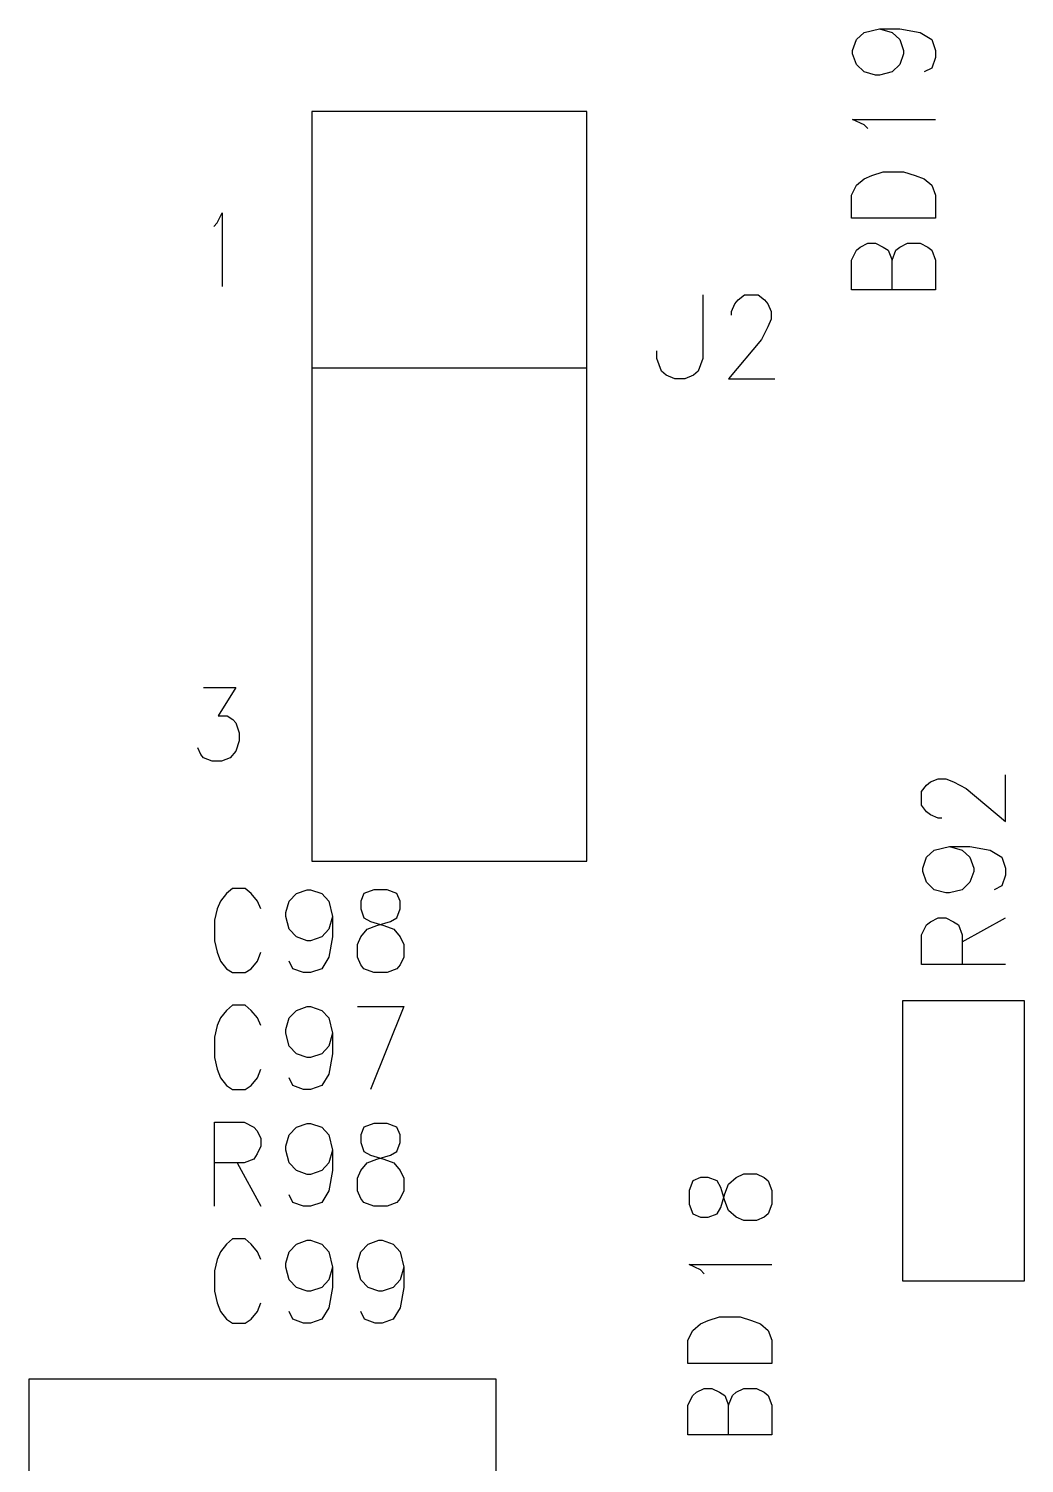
# Model space of a CAD drawing. Extents: x 295 to 953, y 10 to 290.
# Drawn here: x 686.98 to 708.28, y 119.1 to 149.79 of the extents above; entities that cross this region are included whole.
import ezdxf

# ---------------------------------------------------------------- set-up
doc = ezdxf.new("R2010")
doc.units = 0
doc.header["$LTSCALE"] = 5
doc.header["$MEASUREMENT"] = 0
doc.layers.add('13_C-SILK_GBR', color=7, linetype='CONTINUOUS')

msp = doc.modelspace()

# ---------------------------------------------------------------- linework, layer by layer
at = {"layer": '13_C-SILK_GBR', "color": 7}
for p, q in [((704.85, 149.714), (705.178, 149.794)), ((705.178, 149.794), (705.45, 149.714)), ((705.178, 149.794), (705.614, 149.794)), ((705.614, 149.794), (706.052, 149.714)), ((704.604, 149.326), (704.686, 149.564)), ((704.686, 149.564), (704.85, 149.714)), ((705.45, 149.714), (705.614, 149.564)), ((705.614, 149.564), (705.696, 149.326)), ((706.052, 149.714), (706.296, 149.564)), ((706.296, 149.564), (706.378, 149.326)), ((704.604, 149.256), (704.604, 149.326)), ((704.686, 149.028), (704.604, 149.256)), ((705.696, 149.256), (705.614, 149.028)), ((705.696, 149.326), (705.696, 149.256)), ((706.378, 149.176), (706.296, 148.948)), ((706.378, 149.326), (706.378, 149.176)), ((704.85, 148.868), (704.686, 149.028)), ((705.096, 148.798), (704.85, 148.868)), ((705.45, 148.868), (705.178, 148.798)), ((705.614, 149.028), (705.45, 148.868)), ((706.296, 148.948), (706.132, 148.868)), ((705.178, 148.798), (705.096, 148.798)), ((693.038, 148.02), (693.038, 131.98)), ((698.918, 148.02), (693.038, 148.02)), ((698.918, 131.98), (698.918, 148.02)), ((704.85, 147.736), (704.604, 147.854)), ((704.604, 147.854), (706.378, 147.854)), ((704.932, 147.656), (704.85, 147.736)), ((705.014, 146.652), (705.26, 146.732)), ((705.26, 146.732), (705.696, 146.732)), ((705.696, 146.732), (705.942, 146.652)), ((704.578, 146.234), (704.686, 146.444)), ((704.686, 146.444), (704.85, 146.582)), ((704.85, 146.582), (705.014, 146.652)), ((705.942, 146.652), (706.132, 146.582)), ((706.132, 146.582), (706.296, 146.444)), ((706.296, 146.444), (706.378, 146.234)), ((704.578, 145.738), (704.578, 146.234)), ((706.378, 146.234), (706.378, 145.738)), ((691.012, 145.638), (691.118, 145.856)), ((691.118, 145.856), (691.118, 144.28)), ((690.94, 145.564), (691.012, 145.638)), ((706.378, 145.738), (704.578, 145.738)), ((704.768, 145.122), (704.932, 145.202)), ((704.932, 145.202), (705.096, 145.202)), ((705.096, 145.202), (705.26, 145.122)), ((705.614, 145.122), (705.778, 145.202)), ((705.778, 145.202), (706.052, 145.202)), ((706.052, 145.202), (706.214, 145.122)), ((704.578, 144.844), (704.686, 145.052)), ((704.686, 145.052), (704.768, 145.122)), ((705.26, 145.122), (705.368, 145.052)), ((705.368, 145.052), (705.45, 144.844)), ((705.45, 144.844), (705.532, 145.052)), ((705.532, 145.052), (705.614, 145.122)), ((706.214, 145.122), (706.296, 145.052)), ((706.296, 145.052), (706.378, 144.844)), ((704.578, 144.206), (704.578, 144.844)), ((705.45, 144.206), (705.45, 144.844)), ((706.378, 144.844), (706.378, 144.206)), ((701.4, 144.1), (701.4, 142.736)), ((702.084, 143.91), (702.154, 143.99)), ((702.154, 143.99), (702.294, 144.1)), ((702.294, 144.1), (702.582, 144.1)), ((702.582, 144.1), (702.722, 143.99)), ((702.722, 143.99), (702.792, 143.91)), ((706.378, 144.206), (704.578, 144.206)), ((702.016, 143.746), (702.084, 143.91)), ((702.016, 143.664), (702.016, 143.746)), ((702.792, 143.91), (702.86, 143.746)), ((702.86, 143.746), (702.86, 143.582)), ((702.792, 143.418), (702.652, 143.146)), ((702.86, 143.582), (702.792, 143.418)), ((702.652, 143.146), (701.946, 142.3)), ((700.416, 142.736), (700.416, 142.9)), ((700.516, 142.464), (700.416, 142.736)), ((701.4, 142.736), (701.3, 142.464)), ((693.038, 142.54), (698.918, 142.54)), ((700.614, 142.382), (700.516, 142.464)), ((701.3, 142.464), (701.202, 142.382)), ((700.804, 142.3), (700.614, 142.382)), ((701.012, 142.3), (700.804, 142.3)), ((701.202, 142.382), (701.012, 142.3)), ((701.946, 142.3), (702.94, 142.3)), ((690.72, 135.696), (691.41, 135.696)), ((691.41, 135.696), (691.03, 135.09)), ((691.03, 135.09), (691.224, 135.09)), ((691.224, 135.09), (691.348, 135.016)), ((691.348, 135.016), (691.41, 134.944)), ((691.41, 134.944), (691.48, 134.726)), ((691.48, 134.556), (691.41, 134.338)), ((691.48, 134.726), (691.48, 134.556)), ((690.658, 134.266), (690.596, 134.41)), ((690.72, 134.192), (690.658, 134.266)), ((690.906, 134.12), (690.72, 134.192)), ((691.286, 134.192), (691.1, 134.12)), ((691.41, 134.338), (691.286, 134.192)), ((691.1, 134.12), (690.906, 134.12)), ((707.878, 132.832), (707.878, 133.828)), ((706.078, 133.47), (706.188, 133.608)), ((706.188, 133.608), (706.268, 133.678)), ((706.268, 133.678), (706.432, 133.748)), ((706.432, 133.748), (706.596, 133.748)), ((706.596, 133.748), (706.76, 133.678)), ((706.76, 133.678), (707.032, 133.538)), ((707.032, 133.538), (707.878, 132.832)), ((706.078, 133.18), (706.078, 133.47)), ((706.188, 133.042), (706.078, 133.18)), ((706.268, 132.972), (706.188, 133.042)), ((706.432, 132.902), (706.268, 132.972)), ((706.514, 132.902), (706.432, 132.902)), ((706.35, 132.218), (706.678, 132.298)), ((706.678, 132.298), (706.95, 132.218)), ((706.678, 132.298), (707.114, 132.298)), ((707.114, 132.298), (707.55, 132.218)), ((706.106, 131.83), (706.188, 132.068)), ((706.188, 132.068), (706.35, 132.218)), ((706.95, 132.218), (707.114, 132.068)), ((707.114, 132.068), (707.196, 131.83)), ((707.55, 132.218), (707.796, 132.068)), ((707.796, 132.068), (707.878, 131.83)), ((693.038, 131.98), (698.918, 131.98)), ((706.106, 131.76), (706.106, 131.83)), ((706.188, 131.532), (706.106, 131.76)), ((707.196, 131.76), (707.114, 131.532)), ((707.196, 131.83), (707.196, 131.76)), ((707.878, 131.68), (707.796, 131.452)), ((707.878, 131.83), (707.878, 131.68)), ((691.338, 131.4), (691.21, 131.29)), ((691.608, 131.4), (691.338, 131.4)), ((691.736, 131.29), (691.608, 131.4)), ((692.71, 131.29), (692.938, 131.372)), ((692.938, 131.372), (693.008, 131.372)), ((693.008, 131.372), (693.246, 131.29)), ((694.358, 131.372), (694.15, 131.29)), ((694.648, 131.372), (694.358, 131.372)), ((694.856, 131.29), (694.648, 131.372)), ((706.35, 131.372), (706.188, 131.532)), ((706.596, 131.302), (706.35, 131.372)), ((706.95, 131.372), (706.678, 131.302)), ((707.114, 131.532), (706.95, 131.372)), ((707.796, 131.452), (707.632, 131.372)), ((691.08, 131.128), (691.01, 130.964)), ((691.21, 131.29), (691.08, 131.128)), ((691.876, 131.128), (691.736, 131.29)), ((691.946, 130.964), (691.876, 131.128)), ((692.48, 130.882), (692.55, 131.128)), ((692.55, 131.128), (692.71, 131.29)), ((693.246, 131.29), (693.396, 131.128)), ((693.396, 131.128), (693.476, 130.8)), ((694.15, 131.29), (694.08, 131.128)), ((694.08, 131.128), (694.08, 130.964)), ((694.926, 131.128), (694.856, 131.29)), ((694.926, 130.964), (694.926, 131.128)), ((706.678, 131.302), (706.596, 131.302)), ((691.01, 130.964), (690.95, 130.718)), ((692.48, 130.8), (692.48, 130.882)), ((692.55, 130.528), (692.48, 130.8)), ((693.476, 130.8), (693.396, 130.528)), ((693.476, 130.8), (693.476, 130.364)), ((694.08, 130.964), (694.15, 130.772)), ((694.15, 130.772), (694.29, 130.69)), ((694.716, 130.69), (694.856, 130.772)), ((694.856, 130.772), (694.926, 130.964)), ((706.268, 130.688), (706.432, 130.768)), ((706.432, 130.768), (706.596, 130.768)), ((706.596, 130.768), (706.76, 130.688)), ((706.95, 130.26), (707.878, 130.768)), ((690.95, 130.718), (690.95, 130.282)), ((692.71, 130.364), (692.55, 130.528)), ((693.396, 130.528), (693.246, 130.364)), ((694.08, 130.364), (694.22, 130.528)), ((694.22, 130.528), (694.428, 130.61)), ((694.29, 130.69), (694.578, 130.61)), ((694.428, 130.61), (694.716, 130.69)), ((694.578, 130.61), (694.786, 130.528)), ((694.786, 130.528), (694.926, 130.364)), ((706.078, 130.41), (706.188, 130.618)), ((706.188, 130.618), (706.268, 130.688)), ((706.76, 130.688), (706.868, 130.618)), ((706.868, 130.618), (706.95, 130.41)), ((690.95, 130.282), (691.01, 130.036)), ((692.938, 130.282), (692.71, 130.364)), ((693.008, 130.282), (692.938, 130.282)), ((693.246, 130.364), (693.008, 130.282)), ((693.476, 130.364), (693.396, 129.928)), ((694.01, 130.2), (694.08, 130.364)), ((694.01, 129.928), (694.01, 130.2)), ((694.926, 130.364), (695.006, 130.2)), ((695.006, 130.2), (695.006, 129.928)), ((706.078, 129.772), (706.078, 130.41)), ((706.95, 130.41), (706.95, 129.772)), ((691.01, 130.036), (691.08, 129.846)), ((691.08, 129.846), (691.21, 129.682)), ((691.736, 129.682), (691.876, 129.846)), ((691.876, 129.846), (691.946, 130.036)), ((692.63, 129.682), (692.55, 129.846)), ((693.396, 129.928), (693.246, 129.682)), ((694.08, 129.764), (694.01, 129.928)), ((695.006, 129.928), (694.926, 129.764)), ((691.21, 129.682), (691.338, 129.6)), ((691.338, 129.6), (691.608, 129.6)), ((691.608, 129.6), (691.736, 129.682)), ((692.858, 129.6), (692.63, 129.682)), ((693.008, 129.6), (692.858, 129.6)), ((693.246, 129.682), (693.008, 129.6)), ((694.15, 129.682), (694.08, 129.764)), ((694.358, 129.6), (694.15, 129.682)), ((694.648, 129.6), (694.358, 129.6)), ((694.856, 129.682), (694.648, 129.6)), ((694.926, 129.764), (694.856, 129.682)), ((707.878, 129.772), (706.078, 129.772)), ((705.678, 123), (705.678, 129)), ((705.678, 129), (708.278, 129)), ((708.278, 129), (708.278, 123)), ((691.08, 128.628), (691.01, 128.464)), ((691.21, 128.79), (691.08, 128.628)), ((691.338, 128.9), (691.21, 128.79)), ((691.608, 128.9), (691.338, 128.9)), ((691.736, 128.79), (691.608, 128.9)), ((691.876, 128.628), (691.736, 128.79)), ((691.946, 128.464), (691.876, 128.628)), ((692.48, 128.382), (692.55, 128.628)), ((692.55, 128.628), (692.71, 128.79)), ((692.71, 128.79), (692.938, 128.872)), ((692.938, 128.872), (693.008, 128.872)), ((693.008, 128.872), (693.246, 128.79)), ((693.246, 128.79), (693.396, 128.628)), ((693.396, 128.628), (693.476, 128.3)), ((694.01, 128.872), (695.006, 128.872)), ((695.006, 128.872), (694.29, 127.1)), ((691.01, 128.464), (690.95, 128.218)), ((692.48, 128.3), (692.48, 128.382)), ((690.95, 128.218), (690.95, 127.782)), ((692.55, 128.028), (692.48, 128.3)), ((692.71, 127.864), (692.55, 128.028)), ((693.396, 128.028), (693.246, 127.864)), ((693.476, 128.3), (693.396, 128.028)), ((693.476, 128.3), (693.476, 127.864)), ((690.95, 127.782), (691.01, 127.536)), ((692.938, 127.782), (692.71, 127.864)), ((693.008, 127.782), (692.938, 127.782)), ((693.246, 127.864), (693.008, 127.782)), ((693.476, 127.864), (693.396, 127.428)), ((691.01, 127.536), (691.08, 127.346)), ((691.876, 127.346), (691.946, 127.536)), ((693.396, 127.428), (693.246, 127.182)), ((691.08, 127.346), (691.21, 127.182)), ((691.21, 127.182), (691.338, 127.1)), ((691.338, 127.1), (691.608, 127.1)), ((691.608, 127.1), (691.736, 127.182)), ((691.736, 127.182), (691.876, 127.346)), ((692.63, 127.182), (692.55, 127.346)), ((692.858, 127.1), (692.63, 127.182)), ((693.008, 127.1), (692.858, 127.1)), ((693.246, 127.182), (693.008, 127.1)), ((690.95, 124.6), (690.95, 126.4)), ((690.95, 126.4), (691.588, 126.4)), ((691.588, 126.4), (691.796, 126.29)), ((691.796, 126.29), (691.866, 126.21)), ((691.866, 126.21), (691.946, 126.046)), ((692.55, 126.128), (692.71, 126.29)), ((692.71, 126.29), (692.938, 126.372)), ((692.938, 126.372), (693.008, 126.372)), ((693.008, 126.372), (693.246, 126.29)), ((693.246, 126.29), (693.396, 126.128)), ((694.15, 126.29), (694.08, 126.128)), ((694.358, 126.372), (694.15, 126.29)), ((694.648, 126.372), (694.358, 126.372)), ((694.856, 126.29), (694.648, 126.372)), ((694.926, 126.128), (694.856, 126.29)), ((691.946, 125.882), (691.866, 125.718)), ((691.946, 126.046), (691.946, 125.882)), ((692.48, 125.882), (692.55, 126.128)), ((692.48, 125.8), (692.48, 125.882)), ((693.396, 126.128), (693.476, 125.8)), ((694.08, 126.128), (694.08, 125.964)), ((694.08, 125.964), (694.15, 125.772)), ((694.856, 125.772), (694.926, 125.964)), ((694.926, 125.964), (694.926, 126.128)), ((691.796, 125.61), (691.588, 125.528)), ((691.866, 125.718), (691.796, 125.61)), ((692.55, 125.528), (692.48, 125.8)), ((693.476, 125.8), (693.396, 125.528)), ((693.476, 125.8), (693.476, 125.364)), ((694.15, 125.772), (694.29, 125.69)), ((694.22, 125.528), (694.428, 125.61)), ((694.29, 125.69), (694.578, 125.61)), ((694.428, 125.61), (694.716, 125.69)), ((694.578, 125.61), (694.786, 125.528)), ((694.716, 125.69), (694.856, 125.772)), ((691.588, 125.528), (690.95, 125.528)), ((691.438, 125.528), (691.946, 124.6)), ((692.71, 125.364), (692.55, 125.528)), ((692.938, 125.282), (692.71, 125.364)), ((693.008, 125.282), (692.938, 125.282)), ((693.246, 125.364), (693.008, 125.282)), ((693.396, 125.528), (693.246, 125.364)), ((693.476, 125.364), (693.396, 124.928)), ((694.01, 125.2), (694.08, 125.364)), ((694.08, 125.364), (694.22, 125.528)), ((694.786, 125.528), (694.926, 125.364)), ((694.926, 125.364), (695.006, 125.2)), ((702.114, 125.212), (702.278, 125.292)), ((702.278, 125.292), (702.55, 125.292)), ((702.55, 125.292), (702.714, 125.212)), ((693.396, 124.928), (693.246, 124.682)), ((694.01, 124.928), (694.01, 125.2)), ((694.08, 124.764), (694.01, 124.928)), ((695.006, 124.928), (694.926, 124.764)), ((695.006, 125.2), (695.006, 124.928)), ((701.188, 125.144), (701.106, 124.934)), ((701.106, 124.934), (701.106, 124.646)), ((701.35, 125.212), (701.188, 125.144)), ((701.514, 125.212), (701.35, 125.212)), ((701.706, 125.144), (701.514, 125.212)), ((701.788, 125.004), (701.706, 125.144)), ((701.868, 124.716), (701.788, 125.004)), ((701.868, 124.864), (701.95, 125.074)), ((701.95, 125.074), (702.114, 125.212)), ((702.714, 125.212), (702.796, 125.144)), ((702.796, 125.144), (702.878, 124.934)), ((702.878, 124.934), (702.878, 124.646)), ((692.63, 124.682), (692.55, 124.846)), ((692.858, 124.6), (692.63, 124.682)), ((693.246, 124.682), (693.008, 124.6)), ((694.15, 124.682), (694.08, 124.764)), ((694.358, 124.6), (694.15, 124.682)), ((694.856, 124.682), (694.648, 124.6)), ((694.926, 124.764), (694.856, 124.682)), ((701.106, 124.646), (701.188, 124.436)), ((701.788, 124.576), (701.868, 124.864)), ((701.95, 124.506), (701.868, 124.716)), ((702.878, 124.646), (702.796, 124.436)), ((693.008, 124.6), (692.858, 124.6)), ((694.648, 124.6), (694.358, 124.6)), ((701.188, 124.436), (701.35, 124.368)), ((701.35, 124.368), (701.514, 124.368)), ((701.514, 124.368), (701.706, 124.436)), ((701.706, 124.436), (701.788, 124.576)), ((702.114, 124.368), (701.95, 124.506)), ((702.278, 124.298), (702.114, 124.368)), ((702.714, 124.368), (702.55, 124.298)), ((702.796, 124.436), (702.714, 124.368)), ((702.55, 124.298), (702.278, 124.298)), ((691.21, 123.79), (691.08, 123.628)), ((691.338, 123.9), (691.21, 123.79)), ((691.608, 123.9), (691.338, 123.9)), ((691.736, 123.79), (691.608, 123.9)), ((691.876, 123.628), (691.736, 123.79)), ((692.55, 123.628), (692.71, 123.79)), ((692.71, 123.79), (692.938, 123.872)), ((692.938, 123.872), (693.008, 123.872)), ((693.008, 123.872), (693.246, 123.79)), ((693.246, 123.79), (693.396, 123.628)), ((694.08, 123.628), (694.24, 123.79)), ((694.24, 123.79), (694.468, 123.872)), ((694.468, 123.872), (694.538, 123.872)), ((694.538, 123.872), (694.776, 123.79)), ((694.776, 123.79), (694.926, 123.628)), ((691.01, 123.464), (690.95, 123.218)), ((691.08, 123.628), (691.01, 123.464)), ((691.946, 123.464), (691.876, 123.628)), ((692.48, 123.382), (692.55, 123.628)), ((693.396, 123.628), (693.476, 123.3)), ((694.01, 123.382), (694.08, 123.628)), ((694.926, 123.628), (695.006, 123.3)), ((690.95, 123.218), (690.95, 122.782)), ((692.48, 123.3), (692.48, 123.382)), ((692.55, 123.028), (692.48, 123.3)), ((693.476, 123.3), (693.396, 123.028)), ((693.476, 123.3), (693.476, 122.864)), ((694.01, 123.3), (694.01, 123.382)), ((694.08, 123.028), (694.01, 123.3)), ((695.006, 123.3), (694.926, 123.028)), ((695.006, 123.3), (695.006, 122.864)), ((701.35, 123.236), (701.106, 123.354)), ((701.106, 123.354), (702.878, 123.354)), ((701.432, 123.156), (701.35, 123.236)), ((690.95, 122.782), (691.01, 122.536)), ((692.71, 122.864), (692.55, 123.028)), ((692.938, 122.782), (692.71, 122.864)), ((693.008, 122.782), (692.938, 122.782)), ((693.246, 122.864), (693.008, 122.782)), ((693.396, 123.028), (693.246, 122.864)), ((693.476, 122.864), (693.396, 122.428)), ((694.24, 122.864), (694.08, 123.028)), ((694.468, 122.782), (694.24, 122.864)), ((694.538, 122.782), (694.468, 122.782)), ((694.776, 122.864), (694.538, 122.782)), ((694.926, 123.028), (694.776, 122.864)), ((695.006, 122.864), (694.926, 122.428)), ((708.278, 123), (705.678, 123)), ((691.01, 122.536), (691.08, 122.346)), ((691.876, 122.346), (691.946, 122.536)), ((691.08, 122.346), (691.21, 122.182)), ((691.21, 122.182), (691.338, 122.1)), ((691.608, 122.1), (691.736, 122.182)), ((691.736, 122.182), (691.876, 122.346)), ((692.63, 122.182), (692.55, 122.346)), ((692.858, 122.1), (692.63, 122.182)), ((693.246, 122.182), (693.008, 122.1)), ((693.396, 122.428), (693.246, 122.182)), ((694.16, 122.182), (694.08, 122.346)), ((694.388, 122.1), (694.16, 122.182)), ((694.776, 122.182), (694.538, 122.1)), ((694.926, 122.428), (694.776, 122.182)), ((701.514, 122.152), (701.76, 122.232)), ((701.76, 122.232), (702.196, 122.232)), ((702.196, 122.232), (702.442, 122.152)), ((691.338, 122.1), (691.608, 122.1)), ((693.008, 122.1), (692.858, 122.1)), ((694.538, 122.1), (694.388, 122.1)), ((701.078, 121.734), (701.188, 121.944)), ((701.188, 121.944), (701.35, 122.084)), ((701.35, 122.084), (701.514, 122.152)), ((702.442, 122.152), (702.632, 122.084)), ((702.632, 122.084), (702.796, 121.944)), ((702.796, 121.944), (702.878, 121.734)), ((701.078, 121.238), (701.078, 121.734)), ((702.878, 121.734), (702.878, 121.238)), ((702.878, 121.238), (701.078, 121.238)), ((696.978, 120.9), (686.978, 120.9)), ((686.978, 120.9), (686.978, 116.1)), ((696.978, 116.1), (696.978, 120.9)), ((701.268, 120.622), (701.432, 120.702)), ((701.432, 120.702), (701.596, 120.702)), ((701.596, 120.702), (701.76, 120.622)), ((702.114, 120.622), (702.278, 120.702)), ((702.278, 120.702), (702.55, 120.702)), ((702.55, 120.702), (702.714, 120.622)), ((701.078, 120.344), (701.188, 120.554)), ((701.078, 119.708), (701.078, 120.344)), ((701.188, 120.554), (701.268, 120.622)), ((701.76, 120.622), (701.868, 120.554)), ((701.868, 120.554), (701.95, 120.344)), ((701.95, 120.344), (702.032, 120.554)), ((701.95, 119.708), (701.95, 120.344)), ((702.032, 120.554), (702.114, 120.622)), ((702.714, 120.622), (702.796, 120.554)), ((702.796, 120.554), (702.878, 120.344)), ((702.878, 120.344), (702.878, 119.708)), ((702.878, 119.708), (701.078, 119.708))]:
    msp.add_line(p, q, dxfattribs=at)

doc.saveas('drawing.dxf')
